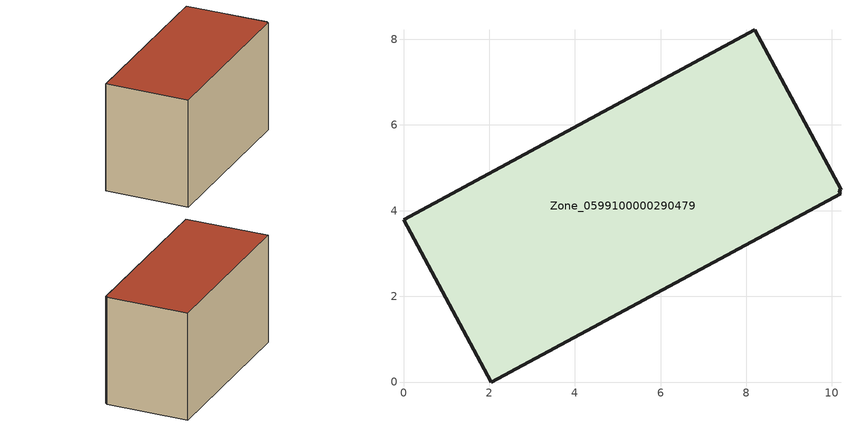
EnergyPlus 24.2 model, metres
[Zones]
Zone_0599100000290479
 floor ground (C_G): 10.21,4.49 10.16,4.46 10.2,4.4 2.05,0 0,3.79 8.2,8.22 z0
 wall outside (C_F): 10.21,4.49 8.2,8.22 0,3.79 2.05,0 10.2,4.4 10.16,4.46 10.21,4.49 z0:5.66
 roof outside (C_R): 10.16,4.46 10.21,4.49 8.2,8.22 0,3.79 2.05,0 10.2,4.4 z5.66
[BUILDING]
Pand.0599100000290479: North Axis=0; Terrain=City; Loads Convergence Tolerance Value=0.04; Temperature Convergence Tolerance Value=0.4; Solar Distribution=FullExterior; Maximum Number of Warmup Days=25; Minimum Number of Warmup Days=1
[Site:Location]
Rotterdam.The.Hague.AP_ZH_NLD Design_Conditions: Latitude=51.96; Longitude=4.45; Time Zone=1; Elevation=-4.5
[SITE:GROUNDTEMPERATURE:BUILDINGSURFACE]
18, 18, 18, 18, 18, 18, 18, 18, 18, 18, 18, 18
[MATERIAL] Thermal Absorptance=0.9; Solar Absorptance=0.7; Visible Absorptance=0.7
Name | Roughness | Thickness | Conductivity | Density | Specific Heat
G.TI.1946-1964 | MediumSmooth | 0.15 | 1 | 540 | 1210
F.TI.1946-1964 | Rough | 0.3 | 0.857143 | 1920 | 840
R.TI.1946-1964 | MediumRough | 0.2 | 0.277778 | 1500 | 1000
[CONSTRUCTION]
C_G: G.TI.1946-1964
C_F: F.TI.1946-1964
C_R: R.TI.1946-1964
[ZONE]
Zone_0599100000290479: Type=1; Multiplier=1; Ceiling Height=Autocalculate; Volume=Autocalculate; Floor Area=autocalculate; Part of Total Floor Area=Yes
[ZONEINFILTRATION:DESIGNFLOWRATE]
Infil_Zone_0599100000290479: Zone or ZoneList or Space or SpaceList=Zone_0599100000290479; Schedule=AlwaysOn; Design Flow Rate Calculation Method=Flow/Area; Flow Rate per Floor Area=0.003; Constant Term Coefficient=1; Temperature Term Coefficient=0; Velocity Term Coefficient=0; Velocity Squared Term Coefficient=0
[HVACTEMPLATE:ZONE:IDEALLOADSAIRSYSTEM]
Zone_0599100000290479: Maximum Heating Supply Air Temperature=50; Minimum Cooling Supply Air Temperature=13; Maximum Heating Supply Air Humidity Ratio=0.0156; Minimum Cooling Supply Air Humidity Ratio=0.0077; Heating Limit=NoLimit; Cooling Limit=NoLimit; Dehumidification Control Type=ConstantSensibleHeatRatio; Cooling Sensible Heat Ratio=0.7; Dehumidification Setpoint=60; Humidification Control Type=None; Humidification Setpoint=30; Outdoor Air Method=None; Outdoor Air Flow Rate per Person=0.00944; Outdoor Air Flow Rate per Zone Floor Area=0; Outdoor Air Flow Rate per Zone=0; Demand Controlled Ventilation Type=None; Outdoor Air Economizer Type=NoEconomizer; Heat Recovery Type=None; Sensible Heat Recovery Effectiveness=0.7; Latent Heat Recovery Effectiveness=0.65
[ZONECONTROL:THERMOSTAT]
ThermostatControl_Zone_0599100000290479: Zone or ZoneList=Zone_0599100000290479; Control Type Schedule=DualSetpointControlType; Control 1=Thermostat_Zone_0599100000290479; Temperature Difference Between Cutout And Setpoint=0
[THERMOSTATSETPOINT:DUALSETPOINT]
Thermostat_Zone_0599100000290479: Heating Setpoint Temperature Schedule=HeatingSetpoint_Zone_0599100000290479; Cooling Setpoint Temperature Schedule=CoolingSetpoint_Zone_0599100000290479
[SCHEDULE:COMPACT]
HeatingSetpoint_Zone_0599100000290479: Through: 12/31, For: AllDays, Until: 24:00, 21
CoolingSetpoint_Zone_0599100000290479: Through: 12/31, For: AllDays, Until: 24:00, 24
DualSetpointControlType: Through: 12/31, For: AllDays, Until: 24:00, 4
AlwaysOn: Through: 12/31, For: AllDays, Until: 24:00, 1
